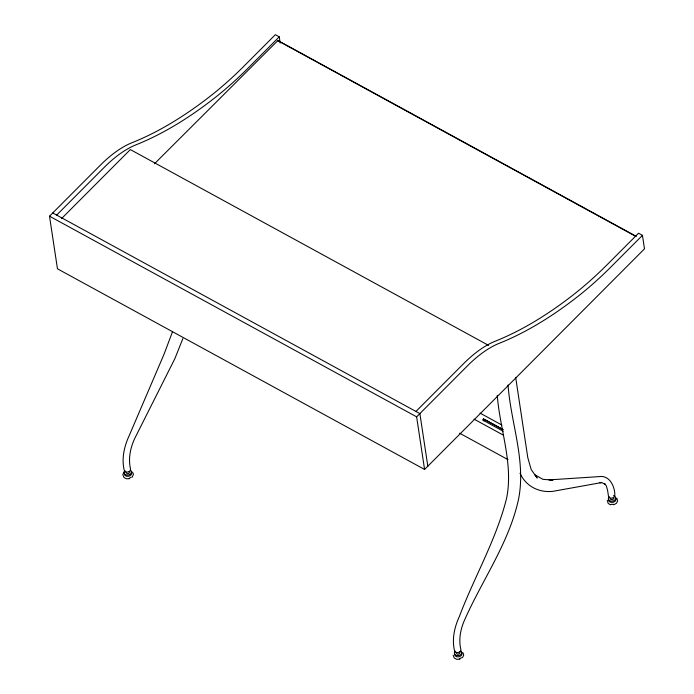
<?xml version="1.0" encoding="UTF-8"?>
<svg xmlns="http://www.w3.org/2000/svg" width="694" height="694" viewBox="0 0 694 694"><rect width="100%" height="100%" fill="white"/><g stroke="black" fill="none" stroke-linecap="round" stroke-linejoin="round"><path stroke-width="1.04" d="M607.241 500.244L608.213 503.497L610.659 504.842M172.476 331.81L164.062 354.192L129.032 436.023C124.148 446.632 121.476 458.604 124.2 470.168L125.38 471.729L127.739 472.102L129.899 471.07L130.593 469.239C128.069 458.812 130.298 447.977 134.757 438.4L174.853 358.685L182.86 338.594M124.087 471.877L122.829 474.687L123.931 477.429L126.386 478.773L129.535 478.686M124.868 470.706L124.035 472.406L124.642 474.063L126.447 475.052L128.772 474.991L130.715 473.907L131.548 472.206L130.949 470.541M132.181 477.212L133.43 474.401L132.58 472.059M455.177 651.232L454.344 652.933L454.943 654.589L456.756 655.578L459.072 655.518L461.024 654.433L461.857 652.733L461.25 651.067M462.482 657.739L463.739 654.928L462.881 652.586M609.15 496.774L608.317 498.466L608.924 500.131L610.729 501.12L613.054 501.059L614.997 499.966L615.83 498.266L615.222 496.609L613.418 495.62M613.964 498.318L612.568 499.723L610.486 499.255L610.182 498.422M415.949 411.447L463.592 363.656A102.139 48.094 -61.3 0 1 495.395 341.136A405.539 190.954 -61.3 0 0 572.585 295.375A288.739 135.963 -61.3 0 0 607.545 264.293L638.532 233.21L642.453 235.344L644.492 248.842L424.581 469.448L57.463 268.804L49.508 216.19L100.387 165.146A102.139 48.094 -61.3 0 1 132.198 142.626A405.539 190.954 -61.3 0 0 209.38 96.865A288.739 135.963 -61.3 0 0 244.349 65.783L275.336 34.7L279.248 36.843L280.194 43.071M56.665 215.079L104.308 167.289A102.139 48.094 -61.3 0 1 136.111 144.768A405.539 190.954 -61.3 0 0 213.301 99.008A288.739 135.963 -61.3 0 0 248.261 67.925L279.248 36.843M61.584 218.541L130.333 149.583L488.671 345.43M154.441 163.81L277.938 40.504L636.277 236.35M424.581 469.448L416.626 416.842L467.504 365.799A102.139 48.094 -61.3 0 1 499.316 343.278A405.539 190.954 -61.3 0 0 576.497 297.518A288.739 135.963 -61.3 0 0 611.466 266.435L642.453 235.344M503.263 429.647L483.579 418.89L482.538 419.931L503.159 431.208M483.848 420.547L484.768 419.636L502.699 429.43M129.266 478.253L131.235 477.151M613.817 504.755L616.454 503.28L617.582 500.973L616.862 498.127M459.575 658.779L461.536 657.678M600.857 482.703L552.884 491.335C538.9 492.896 525.844 486.268 520.032 473.239M549.023 479.892L598.809 476.639C609.575 474.8 614.823 486.26 614.875 495.308L614.181 497.138L612.021 498.171L609.662 497.798L608.482 496.236L607.58 490.259L606.339 485.913L605.237 484.36M611.206 504.373L613.548 504.312M459.836 659.213L456.687 659.3L454.232 657.955L453.139 655.214M550.004 479.944L552.945 480.101L542.916 479.337L534.77 474.687L537.173 478.019L531.188 469.543L527.813 457.736L515.659 377.345M599.694 482.66L602.444 482.868L605.411 484.568L604.561 483.388M277.383 40.478L635.721 236.333M480.031 413.103L501.866 425.032M474.028 419.124L503.454 435.207M459.601 433.186L508.017 459.645M52.744 212.937L419.87 413.589L427.825 466.203M49.508 216.19L416.626 416.842M615.413 497.85L616.02 499.515L615.188 501.215L613.236 502.3L610.92 502.361L609.106 501.372L608.508 499.715M461.441 652.317L462.039 653.974L461.215 655.674L459.263 656.758L456.947 656.828L455.134 655.839L454.527 654.173M459.688 651.944L459.992 652.785L458.595 654.182L457.424 654.216L456.21 652.881M131.131 471.79L131.739 473.447L130.906 475.147L128.963 476.231L126.638 476.292L124.833 475.303L124.226 473.646M129.379 471.417L129.266 473.108L128.286 473.655L127.115 473.69L125.9 472.354M508.034 384.988C510.819 423.045 526.278 461.163 518.479 499.507C509.058 542.561 482.798 579.195 465.058 618.927C460.599 628.504 458.37 639.339 460.903 649.766L460.209 651.597L458.049 652.629L455.689 652.256L454.509 650.703C451.777 639.131 454.457 627.159 459.341 616.55C474.306 576.914 496.253 539.672 506.568 498.379C513.629 463.878 499.836 429.569 497.268 395.328M483.579 418.89L483.9 420.963"/></g></svg>
